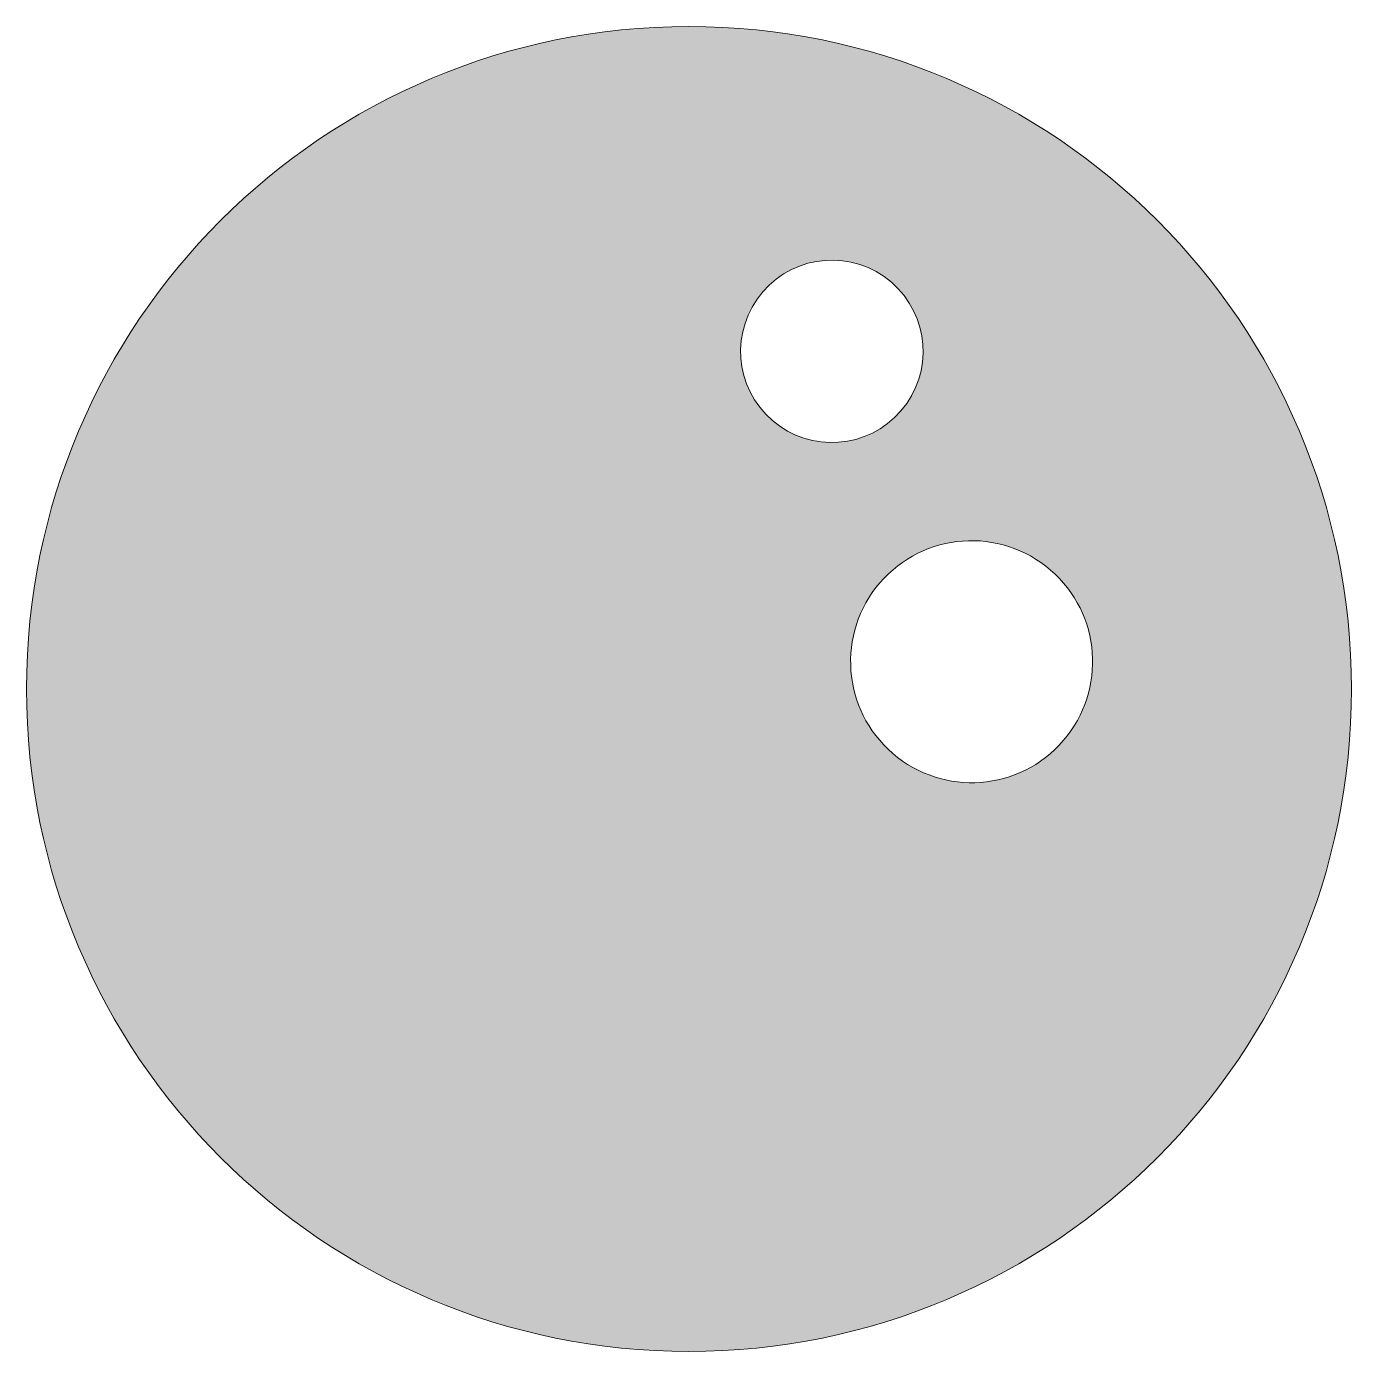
# Model space of a CAD drawing. Header units: inches. Extents: x 0 to 102, y 0 to 102.
import ezdxf

# ---------------------------------------------------------------- set-up
doc = ezdxf.new("R2010")
doc.units = ezdxf.units.IN
doc.header["$MEASUREMENT"] = 0
doc.layers.add('Layer 1', color=7, linetype='Continuous')

msp = doc.modelspace()

# ---------------------------------------------------------------- hatches: boundary and pattern name
at = {"layer": 'Layer 1'}
h = msp.add_hatch(color=194, dxfattribs=at)
h.dxf.hatch_style = 2
edge = h.paths.add_edge_path()
edge.add_spline(control_points=[(50.79, 101.6), (22.75, 101.6), (0, 78.86), (0, 50.8), (0, 22.74), (22.75, 0), (50.79, 0), (78.85, 0), (101.6, 22.74), (101.6, 50.8), (101.6, 78.86), (78.85, 101.6), (50.79, 101.6)], knot_values=[0, 0, 0, 0, 1, 1, 1, 2, 2, 2, 3, 3, 3, 4, 4, 4, 4], degree=3, periodic=1)
edge = h.paths.add_edge_path()
edge.add_spline(control_points=[(57.2, 71.39), (54.26, 73.91), (53.93, 78.33), (56.46, 81.25), (58.98, 84.19), (63.39, 84.51), (66.32, 81.99), (69.24, 79.47), (69.58, 75.05), (67.05, 72.13), (64.54, 69.2), (60.11, 68.87), (57.2, 71.39)], knot_values=[0, 0, 0, 0, 1, 1, 1, 2, 2, 2, 3, 3, 3, 4, 4, 4, 4], degree=3, periodic=1)
edge = h.paths.add_edge_path()
edge.add_spline(control_points=[(79.5, 46.84), (76.15, 42.95), (70.3, 42.52), (66.42, 45.86), (62.54, 49.21), (62.09, 55.07), (65.44, 58.94), (68.78, 62.83), (74.64, 63.27), (78.52, 59.92), (82.41, 56.58), (82.84, 50.72), (79.5, 46.84)], knot_values=[0, 0, 0, 0, 1, 1, 1, 2, 2, 2, 3, 3, 3, 4, 4, 4, 4], degree=3, periodic=1)

# ---------------------------------------------------------------- linework, layer by layer
at = {"layer": 'Layer 1', "lineweight": 0}
for points in [[(50.79, 101.6), (22.75, 101.6), (0, 78.86), (0, 50.8), (0, 22.74), (22.75, 0), (50.79, 0), (78.85, 0), (101.6, 22.74), (101.6, 50.8), (101.6, 78.86), (78.85, 101.6), (50.79, 101.6)], [(57.2, 71.39), (54.26, 73.91), (53.93, 78.33), (56.46, 81.25), (58.98, 84.19), (63.39, 84.51), (66.32, 81.99), (69.24, 79.47), (69.58, 75.05), (67.05, 72.13), (64.54, 69.2), (60.11, 68.87), (57.2, 71.39)], [(79.5, 46.84), (76.15, 42.95), (70.3, 42.52), (66.42, 45.86), (62.54, 49.21), (62.09, 55.07), (65.44, 58.94), (68.78, 62.83), (74.64, 63.27), (78.52, 59.92), (82.41, 56.58), (82.84, 50.72), (79.5, 46.84)]]:
    msp.add_open_spline(points, degree=3, knots=[0, 0, 0, 0, 1, 1, 1, 2, 2, 2, 3, 3, 3, 4, 4, 4, 4], dxfattribs=at)

doc.saveas('drawing.dxf')
